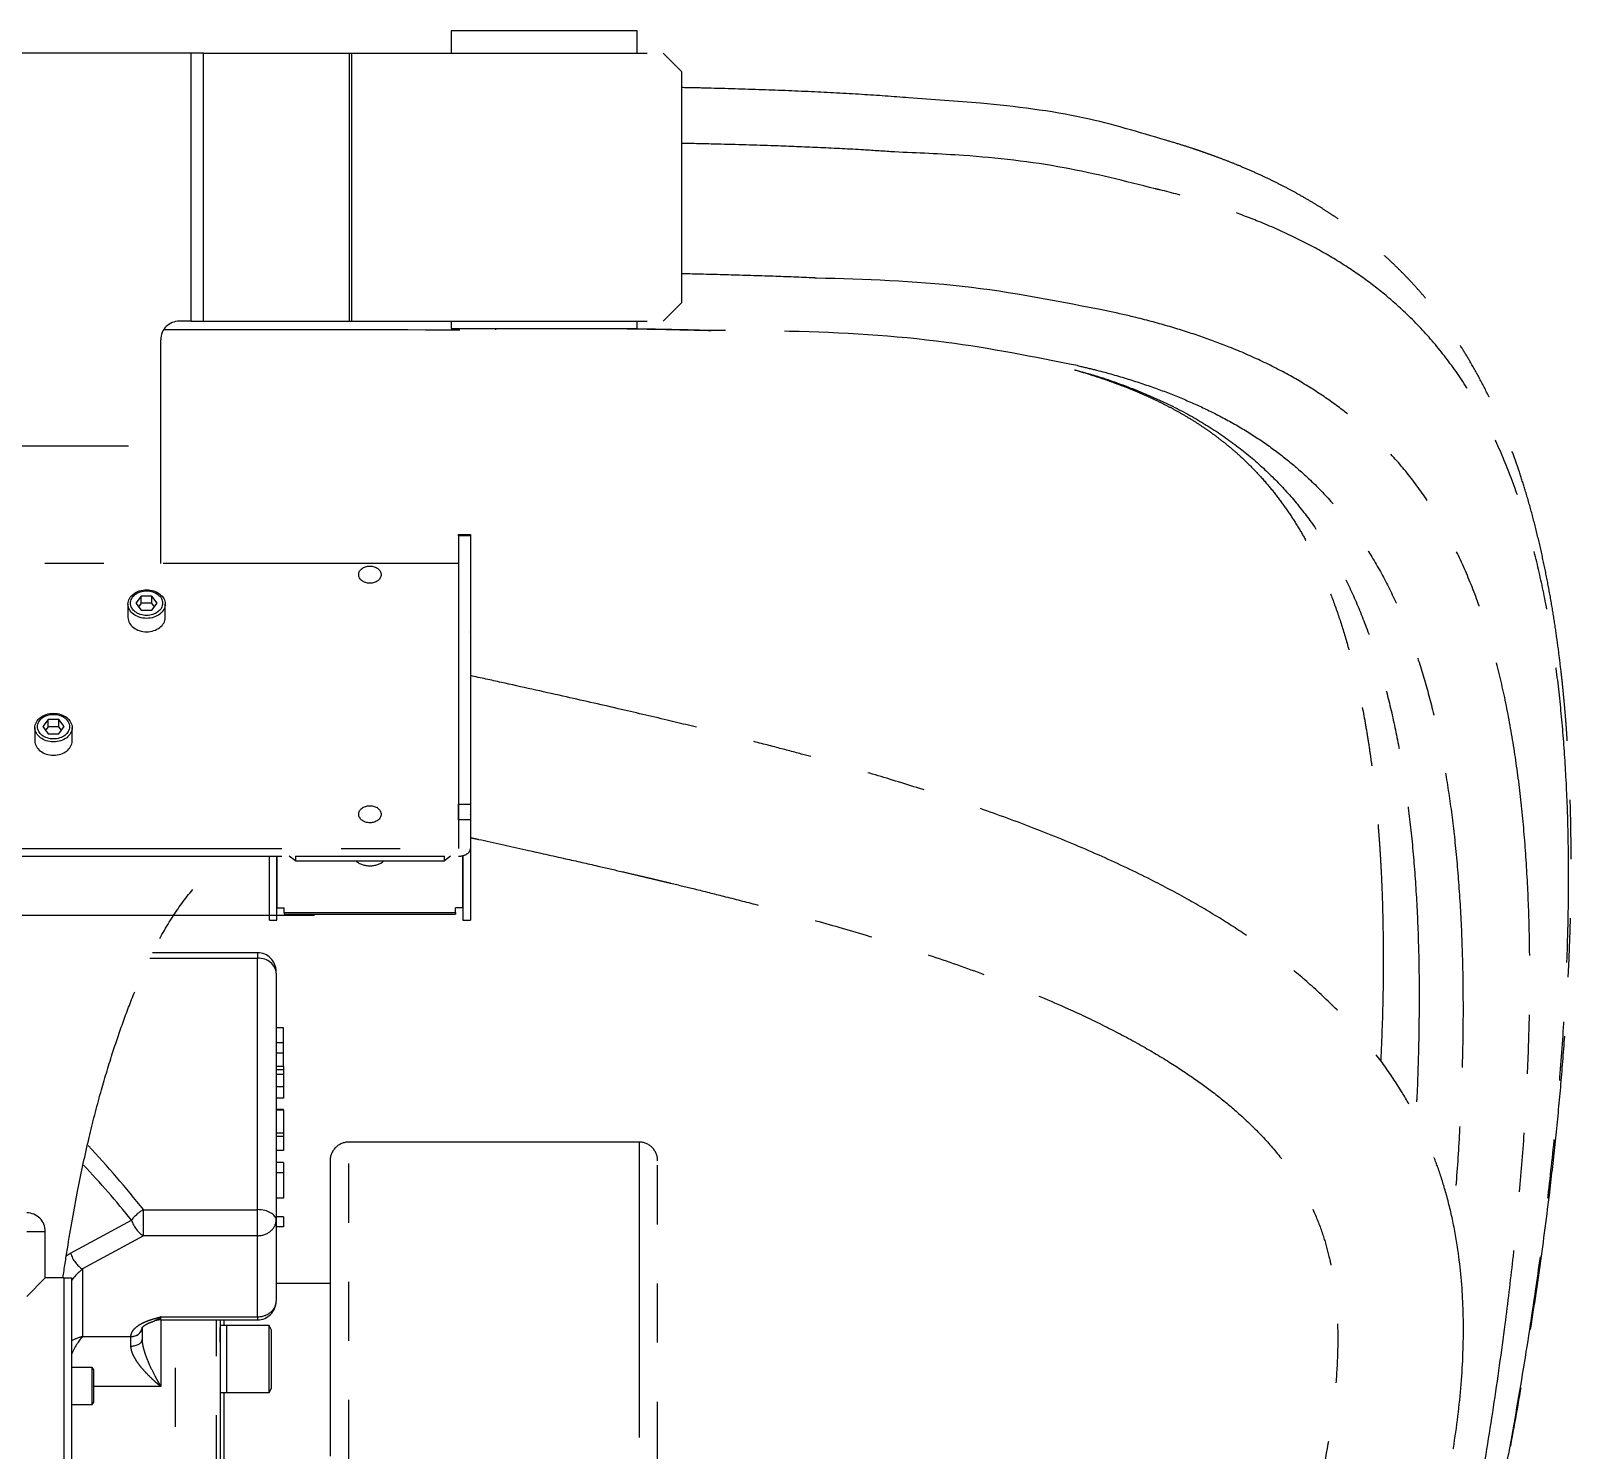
# Model space of a CAD drawing. Extents: x -2384 to 29887, y -2542 to 22350.
# Drawn here: x 4953.4 to 5367.2, y 2818.8 to 3200 of the extents above; entities that cross this region are included whole.
import ezdxf

# ---------------------------------------------------------------- set-up
doc = ezdxf.new("R2010")
doc.units = 0
doc.header["$LTSCALE"] = 63.5
doc.header["$MEASUREMENT"] = 0
doc.linetypes.add('CENTER', pattern=[2, 1.25, -0.25, 0.25, -0.25])
doc.linetypes.add('PHANTOM', pattern=[2.5, 1.25, -0.25, 0.25, -0.25, 0.25, -0.25])
doc.layers.add('2', color=2, linetype='CENTER')
doc.layers.add('4', color=6, linetype='PHANTOM')

# ---------------------------------------------------------------- blocks, each defined once
blk = doc.blocks.new('r2000ibSolutionArm-ev')
at = {"layer": '2'}
blk.add_line((-226.07, 1970), (240.3, 1970), dxfattribs=at)
at = {"layer": '4'}
for p, q in [((271, 2207.5), (271, 2201.5)), ((321, 2207.5), (271, 2207.5)), ((321, 2201.5), (321, 2207.5)), ((201.18, 2201.5), (155, 2201.5)), ((201.18, 2129.5), (201.18, 2201.5)), ((204.46, 2201.5), (201.18, 2201.5)), ((204.46, 2129.5), (204.46, 2201.5)), ((204.46, 2201.5), (243.73, 2201.5)), ((243.73, 2129.5), (243.73, 2201.5)), ((243.73, 2201.5), (244.33, 2201.5)), ((244.33, 2129.5), (244.33, 2201.5)), ((244.33, 2201.5), (328, 2201.5)), ((333, 2196.5), (328, 2201.5)), ((333, 2134.5), (333, 2196.5)), ((328, 2129.5), (333, 2134.5)), ((201.18, 2129.5), (198, 2129.5)), ((201.18, 2129.5), (204.46, 2129.5)), ((204.46, 2129.5), (243.73, 2129.5)), ((243.73, 2129.5), (244.33, 2129.5)), ((244.33, 2129.5), (328, 2129.5)), ((271, 2129.5), (271, 2127.5)), ((271, 2127.5), (321, 2127.5)), ((283, 2127.17), (283, 2127.5)), ((321, 2127.5), (321, 2129.5)), ((193, 2096), (193, 2124.5)), ((105, 2096), (193, 2096)), ((193, 2064.46), (193, 2096)), ((273, 2072.18), (276.2, 2072.18)), ((273, 2071.81), (273, 2072.18)), ((273, 2071.81), (273, 1999.8)), ((276.2, 2071.81), (273, 2071.81)), ((276.2, 2072.18), (276.2, 2071.81)), ((276.2, 2071.81), (276.2, 1999.8)), ((273, 2064.46), (146.2, 2064.46)), ((273, 2064.46), (273, 1987.86)), ((184.2, 2053.51), (184.2, 2049.91)), ((187.76, 2055.68), (186.31, 2053.76)), ((186.31, 2053.76), (187.76, 2051.85)), ((187.76, 2053.75), (187.04, 2052.8)), ((190.64, 2055.68), (187.76, 2055.68)), ((187.76, 2053.75), (187.76, 2055.68)), ((190.64, 2053.75), (187.76, 2053.75)), ((190.64, 2053.75), (190.64, 2055.68)), ((192.09, 2053.76), (190.64, 2055.68)), ((190.64, 2051.85), (192.09, 2053.76)), ((191.36, 2052.8), (190.64, 2053.75)), ((194.2, 2049.91), (194.2, 2053.51)), ((187.76, 2051.85), (190.64, 2051.85)), ((276.2, 2049.35), (276.2, 2049.11)), ((276.2, 2049.35), (276.2, 2049.35)), ((276.2, 2049.11), (276.2, 2049.11)), ((276.2, 2049.11), (276.2, 2046.05)), ((276.2, 2046.05), (276.2, 2034.29)), ((159.2, 2020.34), (159.2, 2016.74)), ((162.76, 2022.51), (161.31, 2020.59)), ((161.31, 2020.59), (162.76, 2018.68)), ((162.76, 2020.58), (162.04, 2019.63)), ((165.64, 2022.51), (162.76, 2022.51)), ((162.76, 2020.58), (162.76, 2022.51)), ((165.64, 2020.58), (162.76, 2020.58)), ((165.64, 2020.58), (165.64, 2022.51)), ((167.09, 2020.59), (165.64, 2022.51)), ((165.64, 2018.68), (167.09, 2020.59)), ((166.36, 2019.63), (165.64, 2020.58)), ((169.2, 2016.74), (169.2, 2020.34)), ((162.76, 2018.68), (165.64, 2018.68)), ((273, 1999.8), (276.2, 1999.8)), ((273, 1995.57), (273, 1999.8)), ((276.2, 1999.8), (276.2, 1995.57)), ((273, 1995.57), (273, 1987.86)), ((276.2, 1995.57), (273, 1995.57)), ((276.2, 1997.02), (276.2, 1993.95)), ((276.2, 1995.57), (276.2, 1987.86)), ((276.2, 1993.95), (276.2, 1991.14)), ((276.2, 1993.95), (276.2, 1993.95)), ((276.2, 1991.14), (276.2, 1968.64)), ((276.2, 1991.14), (276.2, 1991.14)), ((146.2, 1987.86), (273, 1987.86)), ((146.2, 1985.8), (273, 1985.8)), ((222.2, 1968.64), (222.2, 1985.8)), ((224.2, 1968.64), (224.2, 1985.8)), ((224.2, 1985.8), (224.2, 1971.95)), ((229.2, 1984.52), (227.52, 1985.8)), ((229.2, 1985.8), (269.2, 1985.8)), ((229.2, 1985.8), (229.2, 1984.52)), ((229.2, 1984.52), (269.2, 1984.52)), ((270.88, 1985.8), (269.2, 1984.52)), ((269.2, 1984.52), (269.2, 1985.8)), ((274.2, 1985.95), (274.2, 1968.64)), ((274.2, 1971.95), (274.2, 1985.95)), ((224.2, 1971.95), (226.2, 1971.95)), ((226.2, 1970.67), (226.2, 1971.95)), ((226.2, 1970.67), (226.2, 1970.2)), ((226.2, 1970.67), (272.2, 1970.67)), ((226.2, 1970.2), (272.2, 1970.2)), ((274.2, 1971.95), (272.2, 1971.95)), ((272.2, 1970.67), (272.2, 1971.95)), ((272.2, 1970.67), (272.2, 1970.2)), ((222.2, 1968.64), (224.2, 1968.64)), ((274.2, 1968.64), (276.2, 1968.64)), ((190.12, 1958.45), (219, 1958.45)), ((219, 1959.88), (190.77, 1959.88)), ((219, 1959.88), (219, 1958.45)), ((219, 1890.85), (219, 1958.45)), ((224, 1954.34), (224, 1954.88)), ((224, 1954.34), (224, 1888.05)), ((226, 1939.67), (224, 1939.67)), ((226, 1935.62), (226, 1939.67)), ((226, 1935.62), (224, 1935.62)), ((226, 1932.92), (224, 1932.92)), ((226, 1932.92), (226, 1935.62)), ((226, 1929.32), (226, 1932.92)), ((226, 1929.32), (224, 1929.32)), ((226, 1929.32), (226, 1928.43)), ((226, 1928.43), (224, 1928.43)), ((226, 1927.13), (224, 1927.13)), ((226, 1928.43), (226, 1927.13)), ((226, 1927.13), (226, 1923.86)), ((226, 1923.86), (224, 1923.86)), ((226, 1920.79), (224, 1920.79)), ((226, 1923.86), (226, 1920.79)), ((226, 1917.8), (224, 1917.8)), ((226, 1917.56), (224, 1917.56)), ((226, 1917.55), (224, 1917.55)), ((226, 1917.56), (226, 1917.8)), ((226, 1917.56), (226, 1917.55)), ((226, 1917.55), (226, 1911.42)), ((226, 1911.42), (224, 1911.42)), ((226, 1910.53), (224, 1910.53)), ((226, 1911.42), (226, 1910.53)), ((226, 1910.53), (226, 1906.78)), ((321.5, 1909), (243.49, 1909)), ((243.5, 1760.36), (243.5, 1909)), ((321.5, 1909), (321.5, 1760.36)), ((226, 1906.78), (224, 1906.78)), ((226, 1906.75), (224, 1906.75)), ((226, 1906.78), (226, 1906.75)), ((238.5, 1904), (238.5, 1759.89)), ((326.5, 1759.89), (326.5, 1904)), ((226, 1903.51), (224, 1903.51)), ((226, 1900.78), (224, 1900.78)), ((226, 1903.51), (226, 1900.78)), ((226, 1900.78), (226, 1893.96)), ((226, 1893.96), (224, 1893.96)), ((168.79, 1879.13), (185.15, 1888.05)), ((188.37, 1883.86), (188.37, 1890.85)), ((188.37, 1890.85), (219, 1890.85)), ((219, 1883.86), (219, 1890.85)), ((226, 1888.95), (224, 1888.95)), ((224, 1888.05), (224, 1866.26)), ((226, 1888.95), (226, 1886.25)), ((157, 1885), (162, 1885)), ((162, 1872.5), (162, 1885)), ((188.37, 1883.86), (172, 1874.94)), ((219, 1883.86), (188.37, 1883.86)), ((219, 1862.07), (219, 1883.86)), ((226, 1886.25), (224, 1886.25)), ((172, 1874.94), (172, 1856.79)), ((162, 1872.5), (157, 1867.5)), ((167, 1872.5), (162, 1872.5)), ((167, 1872.5), (167, 1682.5)), ((167, 1872.5), (169, 1872.5)), ((169, 1872.5), (169, 1682.5)), ((238.5, 1871), (224, 1871)), ((188, 1859.25), (188, 1855.95)), ((193, 1861.26), (193, 1862.07)), ((193, 1862.07), (219, 1862.07)), ((193, 1861.26), (219, 1861.26)), ((193, 1861.26), (193, 1843.37)), ((197, 1578.53), (197, 1861.26)), ((208, 1597.5), (208, 1861.26)), ((209, 1861.26), (209, 1598.5)), ((210.8, 1859.71), (209, 1859.71)), ((209, 1855.24), (209, 1859.16)), ((210, 1861.26), (210, 1859.71)), ((210.8, 1841.71), (210.8, 1859.71)), ((210.8, 1841.71), (210.8, 1859.71)), ((222.1, 1859.71), (210.8, 1859.71)), ((219, 1862.07), (219, 1861.26)), ((222.1, 1841.71), (222.1, 1859.71)), ((222.8, 1858.5), (222.1, 1859.71)), ((222.8, 1842.93), (222.8, 1858.5)), ((172, 1856.79), (185, 1856.79)), ((185, 1856.74), (185, 1856.79)), ((185, 1854.21), (185, 1856.74)), ((174.6, 1848.5), (169, 1848.5)), ((174.6, 1838.5), (174.6, 1848.5)), ((175, 1847.81), (174.6, 1848.5)), ((175, 1839.19), (175, 1847.81)), ((193, 1843.37), (175, 1843.37)), ((209, 1841.71), (210.8, 1841.71)), ((210, 1841.71), (210, 1823)), ((210.8, 1841.71), (222.1, 1841.71)), ((222.1, 1841.71), (222.8, 1842.93)), ((169, 1838.5), (174.6, 1838.5)), ((174.6, 1838.5), (175, 1839.19))]:
    blk.add_line(p, q, dxfattribs=at)
for centre, radius, start, end in [((198, 2124.5), 5, 90, 180), ((219, 1954.88), 5, 0, 90), ((243.52, 1903.98), 5.02, 90.2524, 180.3137), ((321.5, 1904), 5, 359.9978, 89.9983), ((157, 1885), 5, 0, 90), ((219, 1866.26), 5, 270, 0), ((193, 1856.26), 5, 90, 107.9795)]:
    blk.add_arc(centre, radius, start, end, dxfattribs=at)
for centre, major_axis in [((249.2, 2061.42), (3, 0)), ((189.2, 2053.51), (5, 0)), ((189.2, 2053.76), (-4.31, 0)), ((164.2, 2020.34), (5, 0)), ((164.2, 2020.59), (-4.31, 0)), ((249.2, 1997.07), (3, 0))]:
    blk.add_ellipse(centre, major_axis=major_axis, ratio=0.766044, dxfattribs=at)
for centre, major_axis, ratio, start_param, end_param in [((273, 2064.46), (0.002, 0), 0.642788, 4.712389, 6.283185), ((189.2, 2049.91), (5, 0), 0.766044, 3.141593, 6.283185), ((274.2, 2046.05), (-2, 0), 0.766044, 3.09689, 3.141593), ((164.2, 2016.74), (5, 0), 0.766044, 3.141593, 6.283185), ((274.2, 1997.02), (2, 0), 0.766044, 0, 0.044703), ((273, 1987.86), (-0.002, 0), 0.642788, 1.570796, 3.141593), ((273, 1987.86), (-3.2, 0), 0.642788, 1.570796, 3.141593), ((249.2, 1987.04), (-5, 0), 0.766044, 0.721096, 2.420496), ((224.2, 1971.95), (-0.002, 0), 0.766044, 4.712389, 6.283185), ((274.2, 1971.95), (-0.002, 0), 0.766044, 3.14157, 4.712389), ((219, 1954.34), (-5, 0), 0.820958, 3.141593, 4.712389), ((-63.21, 1745), (303.9, 0), 0.855553, 0.595568, 0.67799), ((-66.42, 1745), (303.9, 0), 0.8391, 0.595568, 0.66743), ((188.37, 1888.05), (-3.89, -3.14), 0.466357, 4.352193, 5.236075), ((188.37, 1888.05), (2.39, -4.39), 0.593181, 4.399754, 5.540169), ((219, 1888.05), (-5, 0), 0.560979, 3.141593, 4.712389), ((219, 1888.05), (-5, 0), 0.838671, 1.570796, 3.141593), ((168.79, 1861.25), (10.09, 18.73), 0.592608, 0.737528, 0.815529), ((172, 1879.13), (2.39, -4.39), 0.593181, 4.399754, 5.540169), ((172, 1861.25), (6.74, 15.62), 0.472901, 0.739371, 1.044064), ((219, 1866.26), (-5, 0), 0.838671, 1.570796, 3.141593), ((185, 1859.31), (-3, 0.07), 0.838594, 1.591595, 3.159602), ((185, 1859.25), (3, 0), 0.833924, 4.712389, 6.283185), ((172, 1848.4), (-9.03, -6.06), 0.70898, 4.267926, 4.572619), ((172, 1848.4), (-3.22, -9.92), 0.38526, 3.842033, 4.485534), ((185, 1855.95), (3, 0), 0.580503, 4.712389, 6.283185)]:
    blk.add_ellipse(centre, major_axis=major_axis, ratio=ratio, start_param=start_param, end_param=end_param, dxfattribs=at)
for points, knots in [([(393.93, 2189.51), (389.74, 2189.82), (381.1, 2190.46), (367.64, 2191.16), (353.53, 2191.71), (341.91, 2192.06), (335.02, 2192.2), (333, 2192.24)], [0, 0, 0, 0, 0.208587, 0.430951, 0.661803, 0.900891, 1, 1, 1, 1]), ([(390.14, 2174.95), (387.37, 2175.14), (380.79, 2175.59), (370.34, 2176.11), (357.56, 2176.63), (345.13, 2177.01), (336.51, 2177.19), (333, 2177.26)], [0, 0, 0, 0, 0.146816, 0.35002, 0.549136, 0.816528, 1, 1, 1, 1]), ([(526.84, 1703.7), (527.15, 1704.83), (528.3, 1708.9), (530.22, 1715.95), (532.61, 1724.87), (536.03, 1737.97), (540.37, 1755.37), (545.21, 1776.12), (549.57, 1796.13), (553.47, 1815.39), (557.11, 1834.89), (560.46, 1854.67), (563.49, 1874.68), (565.86, 1892.63), (567.66, 1908.45), (569, 1922.13), (570.12, 1935.84), (570.99, 1949.41), (571.57, 1962.37), (571.88, 1974.41), (571.96, 1985.34), (571.84, 1995.28), (571.6, 2003.1), (571.34, 2009.08), (571.11, 2013.35), (570.87, 2017.07), (570.66, 2020.09), (570.47, 2022.59), (570.26, 2025.08), (569.99, 2028.06), (569.63, 2031.76), (569.14, 2036.2), (568.51, 2041.37), (567.71, 2047.1), (566.75, 2053.17), (565.63, 2059.37), (564.36, 2065.62), (562.93, 2071.89), (561.34, 2078.09), (559.69, 2083.81), (558.1, 2088.78), (556.58, 2093.19), (554.97, 2097.48), (552.97, 2102.41), (550.6, 2107.7), (547.91, 2113.1), (545.34, 2117.75), (542.9, 2121.8), (540.59, 2125.37), (538.2, 2128.8), (535.8, 2132.01), (533.43, 2134.97), (531.07, 2137.73), (528.77, 2140.26), (526.37, 2142.75), (523.86, 2145.21), (521.18, 2147.68), (518.53, 2149.97), (515.98, 2152.05), (513.56, 2153.92), (511.23, 2155.63), (509.02, 2157.18), (506.8, 2158.66), (504.45, 2160.17), (501.74, 2161.82), (498.84, 2163.49), (495.85, 2165.11), (492.83, 2166.67), (489.59, 2168.24), (486.19, 2169.78), (482.84, 2171.22), (479.63, 2172.51), (476.81, 2173.58), (474.41, 2174.44), (472.33, 2175.17), (469.88, 2176), (466.78, 2177), (464.32, 2177.72), (463.04, 2178.1)], [0, 0, 0, 0, 0.005294, 0.019133, 0.033058, 0.047071, 0.080451, 0.114343, 0.143945, 0.173952, 0.204425, 0.235512, 0.267203, 0.299479, 0.321492, 0.343785, 0.366393, 0.389334, 0.411836, 0.432497, 0.451714, 0.46948, 0.485787, 0.494428, 0.502577, 0.509663, 0.515383, 0.519733, 0.523987, 0.529712, 0.536912, 0.545592, 0.555981, 0.567904, 0.580655, 0.593877, 0.607557, 0.621679, 0.636227, 0.650776, 0.662916, 0.673238, 0.684377, 0.696475, 0.712731, 0.72832, 0.743269, 0.754608, 0.765954, 0.777226, 0.788002, 0.798212, 0.807671, 0.817208, 0.825557, 0.835274, 0.845129, 0.854331, 0.862879, 0.870772, 0.877958, 0.885017, 0.891267, 0.898052, 0.905854, 0.914566, 0.922237, 0.930255, 0.938618, 0.947324, 0.955865, 0.963182, 0.970192, 0.97545, 0.979566, 0.984392, 0.991866, 1, 1, 1, 1]), ([(453.45, 1498.16), (455.17, 1502.23), (460.19, 1514.03), (468.34, 1533.76), (477.85, 1557.43), (487.08, 1581.43), (495.98, 1605.75), (504.32, 1629.92), (512.11, 1653.86), (519.37, 1677.51), (526.25, 1701.3), (532.75, 1725.2), (538.83, 1749.16), (544.5, 1773.18), (549.72, 1797.21), (554.48, 1821.24), (558.74, 1845.2), (562.19, 1867.33), (564.94, 1887.59), (567.07, 1905.98), (568.8, 1924.16), (570.1, 1942.09), (570.91, 1958.95), (571.27, 1974.72), (571.23, 1989.4), (570.78, 2003.67), (569.93, 2017.48), (568.66, 2030.68), (566.99, 2043.24), (564.9, 2055.1), (562.42, 2066.29), (559.36, 2077.4), (555.65, 2088.25), (551.17, 2098.73), (546.09, 2108.34), (540.35, 2117.16), (533.87, 2125.29), (527.13, 2132.2), (520.26, 2138.09), (513.37, 2143.12), (505.77, 2147.84), (497.36, 2152.27), (488.7, 2156.08), (479.93, 2159.38), (471.06, 2162.19), (464.46, 2164.09), (460.61, 2164.96), (460.21, 2165.05)], [0, 0, 0, 0, 0.015303, 0.044379, 0.073568, 0.102863, 0.132246, 0.161685, 0.189486, 0.21732, 0.245168, 0.273018, 0.300876, 0.32876, 0.356685, 0.384661, 0.412709, 0.440817, 0.462927, 0.485048, 0.507201, 0.529431, 0.551736, 0.571206, 0.590713, 0.610255, 0.629826, 0.649425, 0.668707, 0.688016, 0.7073, 0.726514, 0.749355, 0.772249, 0.795157, 0.818062, 0.84102, 0.864081, 0.881794, 0.899632, 0.917631, 0.935772, 0.954031, 0.968546, 0.9833, 0.998265, 1, 1, 1, 1]), ([(369.16, 2141.08), (368.97, 2141.09), (365.11, 2141.29), (357.23, 2141.57), (345.58, 2141.94), (337.4, 2142.14), (333.22, 2142.22), (333, 2142.23)], [0, 0, 0, 0, 0.015687, 0.321767, 0.653752, 0.981526, 1, 1, 1, 1]), ([(450.7, 1498.88), (453.32, 1505.09), (459.12, 1518.85), (467.91, 1540.32), (477.02, 1563.32), (485.8, 1586.52), (494.19, 1609.95), (501.98, 1633.16), (509.21, 1656.09), (515.9, 1678.69), (522.2, 1701.4), (528.11, 1724.18), (533.61, 1747), (538.68, 1769.82), (543.32, 1792.59), (547.48, 1815.27), (551.15, 1837.79), (554.07, 1858.51), (556.34, 1877.43), (558.05, 1894.56), (559.38, 1911.42), (560.31, 1927.95), (560.8, 1943.93), (560.86, 1959.32), (560.49, 1974.07), (559.67, 1988.28), (558.4, 2001.9), (556.65, 2014.84), (554.45, 2027.06), (551.78, 2038.52), (548.59, 2049.37), (544.88, 2059.53), (540.58, 2069.02), (535.71, 2077.8), (530.2, 2085.93), (523.97, 2093.48), (517.5, 2099.93), (510.91, 2105.45), (504.33, 2110.16), (497.07, 2114.6), (489.05, 2118.75), (480.82, 2122.34), (472.49, 2125.43), (464.13, 2128.08), (455.96, 2130.33), (450.28, 2131.58), (447.88, 2132.11)], [0, 0, 0, 0, 0.024583, 0.054464, 0.084293, 0.114072, 0.14381, 0.173509, 0.201473, 0.229402, 0.257306, 0.285191, 0.31305, 0.340875, 0.368657, 0.396384, 0.424049, 0.451653, 0.473306, 0.494937, 0.51653, 0.538049, 0.559491, 0.580224, 0.600901, 0.621527, 0.642105, 0.662633, 0.683108, 0.703571, 0.724091, 0.745686, 0.767446, 0.789423, 0.811632, 0.834058, 0.8567, 0.874145, 0.891735, 0.909486, 0.927397, 0.945472, 0.959844, 0.974416, 0.98918, 1, 1, 1, 1]), ([(193.97, 2127.29), (198.46, 2127.29), (228.14, 2127.3), (257.81, 2127.23), (283, 2127.17)], [0, 0, 0, 0, 0.151305, 1, 1, 1, 1]), ([(317.58, 2127.5), (321.28, 2127.44), (329.05, 2127.31), (336.82, 2127.12), (340.88, 2127.02)], [0, 0, 0, 0, 0.476548, 1, 1, 1, 1]), ([(317.75, 2127.5), (321.29, 2127.44), (329, 2127.32), (336.71, 2127.13), (340.88, 2127.03)], [0, 0, 0, 0, 0.459138, 1, 1, 1, 1]), ([(320.91, 2127.5), (324.27, 2127.44), (330.92, 2127.33), (337.58, 2127.15), (340.88, 2127.07)], [0, 0, 0, 0, 0.504182, 1, 1, 1, 1]), ([(438.53, 2116.42), (438.57, 2116.41), (440.11, 2115.99), (442.77, 2115.16), (446.33, 2114), (449.01, 2113.05), (451.13, 2112.25), (453.05, 2111.51), (455.21, 2110.62), (457.52, 2109.62), (459.95, 2108.51), (462.45, 2107.28), (465.14, 2105.88), (467.96, 2104.29), (470.77, 2102.58), (473.34, 2100.89), (475.53, 2099.35), (477.43, 2097.92), (479.25, 2096.49), (481.12, 2094.94), (483.8, 2092.56), (486.95, 2089.47), (490.39, 2085.64), (493.45, 2081.82), (496.25, 2077.88), (498.82, 2073.84), (501.24, 2069.6), (503.59, 2064.98), (505.96, 2059.69), (508.31, 2053.69), (510.55, 2047.08), (512.66, 2039.78), (514.67, 2031.57), (516.18, 2024.04), (517.23, 2017.82), (517.89, 2013.49), (518.42, 2009.6), (518.84, 2006.2), (519.17, 2003.33), (519.41, 2001), (519.6, 1999.14), (519.76, 1997.45), (519.93, 1995.59), (520.14, 1993.02), (520.39, 1989.7), (520.66, 1985.67), (520.96, 1980.09), (521.25, 1972.78), (521.44, 1963.46), (521.45, 1953.13), (521.25, 1942.19), (520.92, 1934.59), (520.76, 1930.85)], [0, 0, 0, 0, 0.000513, 0.018261, 0.033883, 0.046688, 0.054813, 0.063693, 0.074568, 0.087432, 0.099932, 0.114043, 0.129792, 0.147191, 0.166159, 0.184162, 0.199219, 0.21246, 0.225866, 0.240426, 0.256142, 0.291092, 0.321985, 0.351516, 0.381288, 0.410193, 0.437045, 0.466697, 0.497968, 0.531334, 0.566442, 0.601549, 0.638825, 0.67837, 0.6975, 0.714824, 0.730018, 0.743068, 0.753967, 0.762709, 0.769288, 0.774701, 0.781475, 0.789737, 0.802789, 0.817328, 0.832745, 0.861597, 0.893124, 0.927345, 0.964284, 1, 1, 1, 1]), ([(438.56, 2116.46), (440.3, 2115.98), (444.69, 2114.77), (451.12, 2112.56), (457.97, 2109.87), (465.55, 2106.41), (473.55, 2102.01), (481.68, 2096.5), (488.86, 2090.54), (495.22, 2084.17), (500.85, 2077.38), (505.9, 2070.06), (510.42, 2062.18), (514.45, 2053.67), (517.96, 2044.63), (521.01, 2035.07), (523.62, 2025.05), (525.83, 2014.41), (527.65, 2003.15), (529.11, 1991.07), (530.2, 1978.15), (530.88, 1964.43), (531.15, 1950.21), (530.99, 1935.52), (530.65, 1924.05), (530.25, 1917.4), (530.15, 1915.88)], [0, 0, 0, 0, 0.020004, 0.050632, 0.081593, 0.112661, 0.161547, 0.210683, 0.260021, 0.307151, 0.354207, 0.401072, 0.447585, 0.493754, 0.539782, 0.583009, 0.625912, 0.66867, 0.711566, 0.754647, 0.800508, 0.846561, 0.892827, 0.939319, 0.986082, 1, 1, 1, 1]), ([(439.31, 2117.56), (440.85, 2117.21), (445.46, 2116.16), (452.44, 2114.15), (460.31, 2111.56), (467.56, 2108.74), (474.68, 2105.54), (481.58, 2101.92), (488.21, 2097.82), (494.29, 2093.44), (500.37, 2088.35), (506.34, 2082.45), (512.09, 2075.6), (517.24, 2068.24), (521.84, 2060.34), (525.92, 2051.84), (529.48, 2042.81), (532.57, 2033.27), (535.21, 2023.27), (537.45, 2012.64), (539.31, 2001.38), (540.81, 1989.28), (541.92, 1976.34), (542.63, 1962.59), (542.93, 1948.32), (542.82, 1933.6), (542.3, 1918.45), (541.46, 1903.11), (540.57, 1892.7), (540.14, 1887.57)], [0, 0, 0, 0, 0.014677, 0.043871, 0.073013, 0.102128, 0.131148, 0.165214, 0.199191, 0.233095, 0.266904, 0.309741, 0.352316, 0.394554, 0.436339, 0.477683, 0.518759, 0.557275, 0.595523, 0.633662, 0.671933, 0.710375, 0.751307, 0.792418, 0.833723, 0.875234, 0.916986, 0.959044, 1, 1, 1, 1]), ([(433.11, 1528.32), (435.1, 1535.67), (439.5, 1551.04), (447.06, 1573.05), (455.02, 1594.11), (462.77, 1613.37), (469.69, 1629.99), (475.64, 1644.01), (480.71, 1655.88), (485.5, 1667.05), (490.23, 1678.12), (495, 1689.37), (499.79, 1700.77), (506.71, 1717.57), (515.53, 1739.86), (525.55, 1767.81), (533.02, 1792.5), (538.05, 1813.67), (541.13, 1831), (542.89, 1847.89), (543.16, 1863.94), (542.08, 1877.13), (540.27, 1887.58), (538.38, 1895.29), (536.31, 1901.78), (534.37, 1906.85), (532.36, 1911.47), (529.88, 1916.53), (526.29, 1922.88), (521.61, 1929.9), (515.49, 1937.7), (508.43, 1945.32), (500.79, 1952.34), (493.47, 1958.27), (486, 1963.7), (477.77, 1969.09), (468.45, 1974.57), (457.49, 1980.35), (444.73, 1986.34), (430.56, 1992.24), (416.13, 1997.62), (402.22, 2002.33), (389.15, 2006.42), (377.02, 2009.97), (366.9, 2012.77), (358.11, 2015.1), (349.78, 2017.26), (339.98, 2019.71), (328.52, 2022.48), (315.35, 2025.56), (300.57, 2028.91), (286.98, 2031.92), (279.01, 2033.68), (276.2, 2034.29)], [0.0380488, 0.0380488, 0.0380488, 0.0380488, 0.0693146, 0.1008252, 0.1304498, 0.1577244, 0.1822931, 0.2010044, 0.2174352, 0.232955, 0.2487544, 0.264808, 0.2810889, 0.2975682, 0.3366111, 0.3762013, 0.4161511, 0.4401621, 0.4641419, 0.4876759, 0.5096047, 0.5300208, 0.5420939, 0.5533225, 0.5627309, 0.5702567, 0.5757817, 0.5835529, 0.5937332, 0.6062613, 0.6189067, 0.635347, 0.649896, 0.662544, 0.6750789, 0.6889109, 0.7041089, 0.7207478, 0.7411907, 0.7634615, 0.7852615, 0.8057786, 0.8248937, 0.8425028, 0.8585191, 0.8687013, 0.880406, 0.8944335, 0.9108135, 0.929567, 0.9507001, 0.9741944, 0.9864182, 0.9864182, 0.9864182, 0.9864182]), ([(276.2, 1990.8), (276.93, 1990.64), (281.76, 1989.58), (290.47, 1987.66), (301.1, 1985.28), (309.78, 1983.31), (316.17, 1981.83), (320.56, 1980.8), (323.37, 1980.14), (325.59, 1979.61), (327.73, 1979.1), (331.37, 1978.23), (336.9, 1976.88), (344.63, 1974.96), (353.42, 1972.7), (364.37, 1969.79), (377.24, 1966.17), (391.95, 1961.71), (407.01, 1956.71), (422.06, 1951.15), (435.53, 1945.51), (446.96, 1940.08), (456.18, 1935.19), (464.2, 1930.43), (471.09, 1925.84), (477.33, 1921.21), (483.39, 1916.12), (489.3, 1910.35), (494.83, 1903.84), (499.41, 1897.11), (502.9, 1890.4), (505.28, 1884.2), (506.85, 1878.63), (507.86, 1873.64), (508.56, 1868.78), (509.06, 1863.39), (509.29, 1856.87), (509.11, 1849.05), (508.39, 1840.09), (506.62, 1827.08), (503.17, 1810.38), (497.64, 1790.35), (491.18, 1770.55), (484.08, 1751.05), (476.59, 1731.89), (469.69, 1715.07), (463.6, 1700.57), (458.42, 1688.38), (453.27, 1676.36), (447.94, 1663.92), (442.16, 1650.36), (435.71, 1635.03), (428.66, 1617.87), (421.21, 1598.96), (413.61, 1578.34), (406.68, 1557.46), (402.63, 1543.09), (400.86, 1536.5)], [0.0191046, 0.0191046, 0.0191046, 0.0191046, 0.022561, 0.0420141, 0.0583668, 0.0716458, 0.0818862, 0.0878238, 0.0919224, 0.0948227, 0.0980948, 0.1018102, 0.1116863, 0.1237093, 0.1377104, 0.1526103, 0.1749161, 0.1982715, 0.2224794, 0.2473097, 0.271838, 0.2898421, 0.3061076, 0.3207434, 0.3338638, 0.3456119, 0.3581526, 0.3725996, 0.3866268, 0.4011734, 0.4141216, 0.4255753, 0.4356772, 0.4442108, 0.4515848, 0.4602142, 0.470538, 0.4827208, 0.4969193, 0.5120117, 0.5426226, 0.5733538, 0.6036736, 0.6333272, 0.6627671, 0.6918204, 0.7108682, 0.7295936, 0.747948, 0.7661973, 0.7867879, 0.8102004, 0.8363265, 0.865007, 0.8960321, 0.9291565, 0.9590249, 0.9590249, 0.9590249, 0.9590249]), ([(166.73, 1872.55), (167.12, 1875.14), (168.34, 1883.13), (170.54, 1895.64), (173.54, 1909.67), (176.66, 1921.81), (179.79, 1932.24), (182.91, 1941.43), (186.44, 1950.66), (190.62, 1959.97), (195.69, 1969.06), (200.24, 1975.37), (203.9, 1979.39), (206.48, 1981.83), (209.3, 1984.04), (211.4, 1985.32), (212.41, 1985.86)], [0.1554032, 0.1554032, 0.1554032, 0.1554032, 0.195002, 0.2768982, 0.3493895, 0.4129116, 0.4676297, 0.5149784, 0.560507, 0.6179319, 0.6701693, 0.7186129, 0.7357243, 0.7527865, 0.7727172, 0.7901225, 0.7901225, 0.7901225, 0.7901225]), ([(185, 1856.79), (185.01, 1857.1), (185.07, 1857.4), (185.24, 1857.84), (185.32, 1857.98), (185.48, 1858.27), (185.58, 1858.41), (185.91, 1858.83), (186.17, 1859.1), (186.78, 1859.6), (187.13, 1859.84), (187.88, 1860.28), (188.29, 1860.49), (189.14, 1860.86), (189.6, 1861.04), (190.54, 1861.36), (191.02, 1861.51), (191.76, 1861.72), (192.01, 1861.79), (192.5, 1861.93), (192.75, 1862), (193, 1862.07)], [0, 0, 0, 0, 0.125, 0.125, 0.1875, 0.1875, 0.25, 0.25, 0.375, 0.375, 0.5, 0.5, 0.625, 0.625, 0.75, 0.75, 0.875, 0.875, 0.9375, 0.9375, 1, 1, 1, 1]), ([(187.97, 1859.11), (187.98, 1859.11), (188, 1859.12), (188.12, 1859.35), (188.86, 1859.94), (190.05, 1860.54), (190.94, 1860.83), (191.43, 1860.99)], [0.1662344, 0.1662344, 0.1662344, 0.1662344, 0.2068186, 0.4004894, 0.5996015, 0.8184762, 1, 1, 1, 1]), ([(193, 1862.07), (192.95, 1862.01), (192.89, 1861.95), (192.78, 1861.84), (192.73, 1861.79), (192.57, 1861.64), (192.46, 1861.55), (192.14, 1861.31), (191.91, 1861.19), (191.6, 1861.06), (191.51, 1861.03), (191.43, 1861.01)], [0, 0, 0, 0, 0.03125, 0.03125, 0.0625, 0.0625, 0.125, 0.125, 0.25, 0.25, 0.2959011, 0.2959011, 0.2959011, 0.2959011]), ([(193, 1843.37), (192.78, 1843.55), (192.57, 1843.73), (192.13, 1844.1), (191.92, 1844.28), (191.28, 1844.85), (190.85, 1845.24), (190.01, 1846.05), (189.6, 1846.46), (188.78, 1847.33), (188.38, 1847.77), (187.61, 1848.69), (187.25, 1849.15), (186.56, 1850.12), (186.24, 1850.63), (185.82, 1851.39), (185.69, 1851.64), (185.46, 1852.16), (185.36, 1852.42), (185.1, 1853.21), (185, 1853.71), (185, 1854.21)], [0, 0, 0, 0, 0.0625, 0.0625, 0.125, 0.125, 0.25, 0.25, 0.375, 0.375, 0.5, 0.5, 0.625, 0.625, 0.75, 0.75, 0.8125, 0.8125, 0.875, 0.875, 1, 1, 1, 1]), ([(188, 1855.95), (188, 1855.4), (188.08, 1854.84), (188.25, 1853.99), (188.32, 1853.7), (188.48, 1853.13), (188.56, 1852.85), (188.83, 1852), (189.03, 1851.45), (189.47, 1850.35), (189.7, 1849.81), (190.41, 1848.23), (190.91, 1847.21), (191.68, 1845.74), (191.94, 1845.25), (192.47, 1844.3), (192.74, 1843.83), (193, 1843.37)], [0, 0, 0, 0, 0.125, 0.125, 0.1875, 0.1875, 0.25, 0.25, 0.375, 0.375, 0.5, 0.5, 0.75, 0.75, 0.875, 0.875, 1, 1, 1, 1])]:
    blk.add_open_spline(points, degree=3, knots=knots, dxfattribs=at)
for points in [[(463.04, 2178.1), (441.16, 2184.06), (413.26, 2188.02), (393.93, 2189.51)], [(460.21, 2165.05), (435.71, 2170.69), (408.63, 2174), (390.14, 2174.95)], [(447.88, 2132.11), (408.3, 2138.84), (369.16, 2141.08)], [(439.31, 2117.56), (404, 2123.8), (361.89, 2126.77), (340.88, 2127.02)]]:
    blk.add_spline(points, degree=3, dxfattribs=at)

msp = doc.modelspace()

# ---------------------------------------------------------------- block references
at = {"layer": '4'}
msp.add_blockref('r2000ibSolutionArm-ev', (4795.28, 992.55), dxfattribs=at)

doc.saveas('drawing.dxf')
